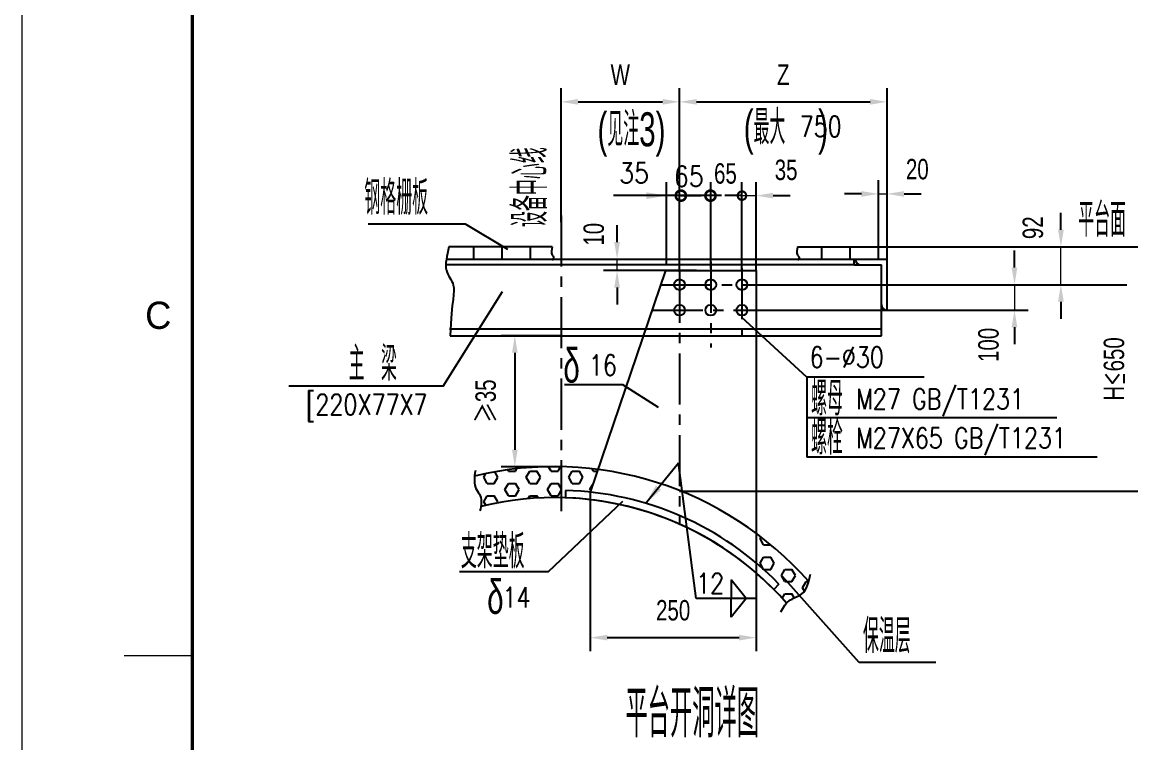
# Model space of a CAD drawing. Extents: x 148 to 221443, y -36682 to 6758.
# Drawn here: x 59693 to 62952, y -20627 to -18508 of the extents above; entities that cross this region are included whole.
import ezdxf
from ezdxf.enums import TextEntityAlignment as Align

# ---------------------------------------------------------------- set-up
doc = ezdxf.new("R2010")
doc.units = 0
doc.header["$LTSCALE"] = 10
doc.header["$MEASUREMENT"] = 0
doc.linetypes.add('CENTERX2', pattern=[4, 2.5, -0.5, 0.5, -0.5])
doc.linetypes.add('PHANTOM', pattern=[2.5, 1.25, -0.25, 0.25, -0.25, 0.25, -0.25])
for name, color, linetype in [('2', 4, 'Continuous'), ('3', 255, 'Continuous'), ('6', 4, 'PHANTOM'), ('9', 6, 'Continuous'), ('CENTER', 1, 'CENTERX2'), ('WHITE', 7, 'Continuous')]:
    doc.layers.add(name, color=color, linetype=linetype)
doc.layers.add('2（细实线）', color=3, linetype='Continuous', lineweight=20)
doc.layers.add('图框层', color=7, linetype='Continuous', lineweight=15)
doc.styles.add('HZ', font='ROMS.SHX', dxfattribs={"width": 0.75, "bigfont": 'GBCBIG.SHX'})
doc.styles.get("Standard").update_dxf_attribs({"font": 'wison_e.shx', "width": 0.75, "bigfont": 'wison_c.shx'})
doc.styles.add('XW', font='ROMANS.shx', dxfattribs={"width": 0.85})
doc.dimstyles.new('DIM1', dxfattribs={"dimscale": 20, "dimtxt": 3, "dimasz": 2.5, "dimexe": 2, "dimexo": 0, "dimgap": 1, "dimtad": 0, "dimdec": 0, "dimzin": 0, "dimdsep": 46, "dimtxsty": 'Standard', "dimcen": 2, "dimclrd": 3, "dimclre": 3, "dimclrt": 3, "dimadec": 0, "dimazin": 0, "dimtfac": 0.666667, "dimtdec": 0, "dimtofl": 0, "dimtmove": 2, "dimatfit": 1, "dimfxl": 2, "dimtvp": 1.333333, "dimtolj": 1, "dimtzin": 0, "dimarcsym": 0})
pattern_1 = [(0, (46184.93, -13296.942), (0, 36.08439), [20.83333, -41.66667]), (120, (46184.93, -13296.942), (-31.25, -18.042196), [20.83333, -41.66667]), (60, (46205.764, -13296.942), (-31.25, 18.042196), [20.83333, -41.66667])]

# ---------------------------------------------------------------- blocks, each defined once
blk = doc.blocks.new('*D1097')
at = {"layer": '2', "color": 3, "linetype": 'Continuous', "lineweight": -2}
for p, q in [((61441.7, -18576.2), (61441.7, -18526.2)), ((61401.7, -18626.2), (61481.7, -18626.2)), ((61675.4, -18659.6), (61401.7, -18659.6)), ((61441.7, -18709.6), (61441.7, -18759.6))]:
    blk.add_line(p, q, dxfattribs=at)
at = {"layer": '2', "color": 3}
for points in [[(61433.4, -18576.2), (61450, -18576.2), (61441.7, -18626.2)], [(61450, -18709.6), (61433.4, -18709.6), (61441.7, -18659.6)]]:
    blk.add_solid(points, dxfattribs=at)
at = {"layer": 'Defpoints', "color": 0}
for p in [(61401.7, -18626.2), (61441.7, -18626.2), (61675.4, -18659.6)]:
    blk.add_point(p, dxfattribs=at)
at = {"layer": '2', "color": 3, "insert": (61373.3, -18553.1), "char_height": 60, "attachment_point": 5, "rotation": 90}
blk.add_mtext('\\A1;10', dxfattribs=at)
blk = doc.blocks.new('*D1098')
at = {"layer": '2', "color": 3, "linetype": 'Continuous', "lineweight": -2}
for p, q in [((61717, -18654.1), (61717, -18399.5)), ((61808.7, -18654.1), (61808.7, -18399.5))]:
    blk.add_line(p, q, dxfattribs=at)
at = {"layer": 'Defpoints', "color": 0}
for p in [(61808.7, -18439.5), (61717, -18654.1), (61808.7, -18654.1)]:
    blk.add_point(p, dxfattribs=at)
at = {"layer": '2', "color": 3, "insert": (61760.2, -18374.7), "char_height": 60, "attachment_point": 5}
blk.add_mtext('\\A1;65', dxfattribs=at)
blk = doc.blocks.new('_None')
blk = doc.blocks.new('_DotSmall')
at = {"layer": 'WHITE', "color": 0, "const_width": 0.5}
blk.add_lwpolyline([(-0.0625, 0, 1), (0.0625, 0, 1)], format="xyb", close=True, dxfattribs=at)
blk = doc.blocks.new('*D1099')
at = {"layer": '2', "color": 3, "lineweight": -2}
for p, q in [((61808.7, -18659.6), (61808.7, -18399.5)), ((61850.4, -18659.6), (61850.4, -18399.5)), ((61808.7, -18439.5), (61758.7, -18439.5)), ((61900.4, -18439.5), (61950.4, -18439.5))]:
    blk.add_line(p, q, dxfattribs=at)
at = {"layer": '2', "color": 3}
blk.add_solid([(61900.4, -18431.2), (61900.4, -18447.9), (61850.4, -18439.5)], dxfattribs=at)
at = {"layer": 'Defpoints', "color": 0}
for p in [(61850.4, -18439.5), (61808.7, -18659.6), (61850.4, -18659.6)]:
    blk.add_point(p, dxfattribs=at)
at = {"layer": '2', "color": 3, "lineweight": -2, "xscale": 50, "yscale": 50, "zscale": 50}
blk.add_blockref('_DotSmall', (61808.7, -18439.5), dxfattribs=at)
at = {"layer": '2', "color": 3, "insert": (61938.6, -18364.1), "char_height": 60, "attachment_point": 5}
blk.add_mtext('\\A1;35', dxfattribs=at)
blk = doc.blocks.new('*D1100')
at = {"layer": '2', "color": 3, "linetype": 'Continuous', "lineweight": -2}
for p, q in [((61276.9, -18517.4), (61276.9, -18123.8)), ((61625.4, -18663.1), (61625.4, -18123.8)), ((61326.9, -18163.8), (61575.4, -18163.8))]:
    blk.add_line(p, q, dxfattribs=at)
at = {"layer": '2', "color": 3}
for points in [[(61326.9, -18155.4), (61326.9, -18172.1), (61276.9, -18163.8)], [(61575.4, -18172.1), (61575.4, -18155.4), (61625.4, -18163.8)]]:
    blk.add_solid(points, dxfattribs=at)
at = {"layer": 'Defpoints', "color": 0}
for p in [(61625.4, -18163.8), (61276.9, -18517.4), (61625.4, -18663.1)]:
    blk.add_point(p, dxfattribs=at)
at = {"layer": '2', "color": 3, "insert": (61451.1, -18083.8), "char_height": 60, "attachment_point": 5}
blk.add_mtext('\\A1;W', dxfattribs=at)
blk = doc.blocks.new('*D1101')
at = {"layer": '2', "color": 3, "linetype": 'Continuous', "lineweight": -2}
for p, q in [((61625.4, -18663.1), (61625.4, -18123.8)), ((62235.2, -18626.2), (62235.2, -18123.8)), ((61675.4, -18163.8), (62185.2, -18163.8))]:
    blk.add_line(p, q, dxfattribs=at)
at = {"layer": '2', "color": 3}
for points in [[(61675.4, -18155.4), (61675.4, -18172.1), (61625.4, -18163.8)], [(62185.2, -18172.1), (62185.2, -18155.4), (62235.2, -18163.8)]]:
    blk.add_solid(points, dxfattribs=at)
at = {"layer": 'Defpoints', "color": 0}
for p in [(62235.2, -18163.8), (62235.2, -18626.2), (61625.4, -18663.1)]:
    blk.add_point(p, dxfattribs=at)
at = {"layer": '2', "color": 3, "insert": (61930.3, -18083.8), "char_height": 60, "attachment_point": 5}
blk.add_mtext('\\A1;Z', dxfattribs=at)
blk = doc.blocks.new('*D1102')
at = {"layer": '2', "color": 3, "lineweight": -2}
for p, q in [((62746.4, -18539.6), (62746.4, -18489.6)), ((62210.2, -18589.6), (62786.4, -18589.6)), ((62746.4, -18701.2), (62786.4, -18701.2)), ((62746.4, -18751.2), (62746.4, -18801.2))]:
    blk.add_line(p, q, dxfattribs=at)
at = {"layer": '2', "color": 3}
for points in [[(62738.1, -18539.6), (62754.8, -18539.6), (62746.4, -18589.6)], [(62754.8, -18751.2), (62738.1, -18751.2), (62746.4, -18701.2)]]:
    blk.add_solid(points, dxfattribs=at)
at = {"layer": 'Defpoints', "color": 0}
for p in [(62210.2, -18589.6), (62746.4, -18701.2), (62746.4, -18701.2)]:
    blk.add_point(p, dxfattribs=at)
at = {"layer": '2', "color": 3, "insert": (62664.3, -18533.9), "char_height": 60, "attachment_point": 5, "rotation": 90}
blk.add_mtext('\\A1;92', dxfattribs=at)
blk = doc.blocks.new('*D1103')
at = {"layer": '2', "color": 3, "linetype": 'Continuous', "lineweight": -2}
for p, q in [((62210.2, -18589.6), (63022.6, -18589.6)), ((62982.6, -18639.6), (62982.6, -19258.2)), ((61625.4, -19308.2), (63022.6, -19308.2))]:
    blk.add_line(p, q, dxfattribs=at)
at = {"layer": '2', "color": 3}
for points in [[(62991, -18639.6), (62974.3, -18639.6), (62982.6, -18589.6)], [(62974.3, -19258.2), (62991, -19258.2), (62982.6, -19308.2)]]:
    blk.add_solid(points, dxfattribs=at)
at = {"layer": 'Defpoints', "color": 0}
for p in [(62210.2, -18589.6), (61625.4, -19308.2), (62982.6, -19308.2)]:
    blk.add_point(p, dxfattribs=at)
at = {"layer": '2', "color": 3, "insert": (62902.6, -18948.9), "char_height": 60, "attachment_point": 5, "rotation": 90}
blk.add_mtext('\\A1;H{\\fRomanS|b0|i0|c134|p2;≤}650', dxfattribs=at)
blk = doc.blocks.new('*D1126')
at = {"layer": '2', "color": 3, "linetype": 'Continuous', "lineweight": -2}
for p, q in [((61362.6, -19311.2), (61362.6, -19778.7)), ((61850.4, -19518.9), (61850.4, -19778.7)), ((61412.6, -19738.7), (61800.4, -19738.7))]:
    blk.add_line(p, q, dxfattribs=at)
at = {"layer": '2', "color": 3}
for points in [[(61412.6, -19730.4), (61412.6, -19747.1), (61362.6, -19738.7)], [(61800.4, -19747.1), (61800.4, -19730.4), (61850.4, -19738.7)]]:
    blk.add_solid(points, dxfattribs=at)
at = {"layer": 'Defpoints', "color": 0}
for p in [(61362.6, -19311.2), (61850.4, -19518.9), (61850.4, -19738.7)]:
    blk.add_point(p, dxfattribs=at)
at = {"layer": '2', "color": 3, "insert": (61606.5, -19658.7), "char_height": 60, "attachment_point": 5}
blk.add_mtext('\\A1;250', dxfattribs=at)
blk = doc.blocks.new('*D1129')
at = {"layer": '2', "color": 3, "linetype": 'Continuous', "lineweight": -2}
for p, q in [((61276.9, -18851.2), (61101.1, -18851.2)), ((61141.1, -18901.2), (61141.1, -19186.3)), ((61276.9, -19236.3), (61101.1, -19236.3))]:
    blk.add_line(p, q, dxfattribs=at)
at = {"layer": '2', "color": 3}
for points in [[(61149.5, -18901.2), (61132.8, -18901.2), (61141.1, -18851.2)], [(61132.8, -19186.3), (61149.5, -19186.3), (61141.1, -19236.3)]]:
    blk.add_solid(points, dxfattribs=at)
at = {"layer": 'Defpoints', "color": 0}
for p in [(61276.9, -18851.2), (61141.1, -19236.3), (61276.9, -19236.3)]:
    blk.add_point(p, dxfattribs=at)
at = {"layer": '2', "color": 3, "insert": (61056.2, -19043.8), "char_height": 60, "attachment_point": 5, "rotation": 90}
blk.add_mtext('\\A1;{\\fSimSun|b0|i0|c134|p54;≥}35', dxfattribs=at)
blk = doc.blocks.new('*D1131')
at = {"layer": '2', "color": 3, "linetype": 'Continuous', "lineweight": -2}
for p, q in [((62610, -18651.2), (62610, -18601.2)), ((61850.4, -18701.2), (62650, -18701.2)), ((61850.4, -18776.2), (62650, -18776.2)), ((62610, -18826.2), (62610, -18876.2))]:
    blk.add_line(p, q, dxfattribs=at)
at = {"layer": '2', "color": 3}
for points in [[(62601.6, -18651.2), (62618.3, -18651.2), (62610, -18701.2)], [(62618.3, -18826.2), (62601.6, -18826.2), (62610, -18776.2)]]:
    blk.add_solid(points, dxfattribs=at)
at = {"layer": 'Defpoints', "color": 0}
for p in [(61850.4, -18701.2), (61850.4, -18776.2), (62610, -18776.2)]:
    blk.add_point(p, dxfattribs=at)
at = {"layer": '2', "color": 3, "insert": (62533.8, -18878.2), "char_height": 60, "attachment_point": 5, "rotation": 90}
blk.add_mtext('\\A1;100', dxfattribs=at)
blk = doc.blocks.new('*D1138')
at = {"layer": '2', "color": 3, "linetype": 'Continuous', "lineweight": -2}
for p, q in [((62210.2, -18589.6), (62210.2, -18394.4)), ((62235.2, -18626.2), (62235.2, -18394.4)), ((62160.2, -18434.4), (62110.2, -18434.4)), ((62285.2, -18434.4), (62335.2, -18434.4))]:
    blk.add_line(p, q, dxfattribs=at)
at = {"layer": '2', "color": 3}
for points in [[(62160.2, -18442.8), (62160.2, -18426.1), (62210.2, -18434.4)], [(62285.2, -18426.1), (62285.2, -18442.8), (62235.2, -18434.4)]]:
    blk.add_solid(points, dxfattribs=at)
at = {"layer": 'Defpoints', "color": 0}
for p in [(62235.2, -18434.4), (62210.2, -18589.6), (62235.2, -18626.2)]:
    blk.add_point(p, dxfattribs=at)
at = {"layer": '2', "color": 3, "insert": (62324.3, -18362.1), "char_height": 60, "attachment_point": 5}
blk.add_mtext('\\A1;20', dxfattribs=at)
blk = doc.blocks.new('a2')
blk.add_line((15326.09, 9816.74), (15336.09, 9816.74))
at = {"layer": '图框层', "ltscale": 10}
blk.add_lwpolyline([(15311.09, 10126.74), (15905.09, 10126.74), (15905.09, 9706.74), (15311.09, 9706.74)], close=True, dxfattribs=at)
at = {"layer": '图框层', "ltscale": 10, "const_width": 0.5}
blk.add_lwpolyline([(15336.09, 10116.74), (15895.09, 10116.74), (15895.09, 9716.74), (15336.09, 9716.74)], close=True, dxfattribs=at)
at = {"style": 'HZ'}
blk.add_text('C', height=4, dxfattribs=at).set_placement((15331.09, 9866.74), align=Align.MIDDLE)

msp = doc.modelspace()

# ---------------------------------------------------------------- hatches: boundary and pattern name
at = {"layer": '6', "ltscale": 6}
h = msp.add_hatch(dxfattribs=at)
h.set_pattern_fill('HEX', color=256, scale=166.666667, style=0)
h.set_pattern_definition(pattern_1)
edge = h.paths.add_edge_path()
edge.add_line((61276.8707, -19906.0846), (61276.8707, -19815.1831))
edge.add_arc((61256.8707, -20812.3095), 997.327, 88.8509361, 103.5837498)
edge.add_spline(control_points=[(61022.6321, -19842.8801), (61021.1432, -19857.0502), (61022.5942, -19877.5858), (61043.9911, -19903.2204), (61042.9947, -19921.0125), (61041.0997, -19931.9195)], knot_values=[19.555790087, 19.555790087, 19.555790087, 19.555790087, 44.393820247, 57.303182116, 76.18035137, 76.18035137, 76.18035137, 76.18035137], degree=3, periodic=0)
edge.add_arc((61256.8707, -20812.3095), 906.4456, 88.7357117, 103.7709356, ccw=False)
h = msp.add_hatch(dxfattribs=at)
h.set_pattern_fill('HEX', color=256, scale=166.666667, style=0)
h.set_pattern_definition(pattern_1)
h.paths.add_polyline_path([(61362.6313, -19890.0662), (61385.2867, -19823.2846, 0.027272672), (61276.8707, -19815.1831), (61276.8707, -19906.0846, -0.003608223), (61289.9476, -19906.4676), (61290.4503, -19885.3647, -0.020011476)])
h = msp.add_hatch(dxfattribs=at)
h.set_pattern_fill('HEX', color=256, scale=166.666667, style=0)
h.set_pattern_definition(pattern_1)
edge = h.paths.add_edge_path()
edge.add_line((61850.3541, -20010.7869), (61850.3541, -20097.7867))
edge.add_arc((61267.829, -20789.1003), 904.0187, 44.0987972, 49.8813378, ccw=False)
edge.add_line((61917.0419, -20159.9957), (61902.649, -20176.2167))
edge.add_arc((61256.8707, -20812.3095), 906.4456, 41.0958999, 44.5670996, ccw=False)
edge.add_spline(control_points=[(61939.9776, -20216.4835), (61943.5279, -20212.711), (61956.7327, -20201.47), (61990.7157, -20192.2235), (62001.2736, -20167.6934), (62005.2346, -20153.058)], knot_values=[32.031214709, 32.031214709, 32.031214709, 32.031214709, 41.576270709, 64.022572381, 89.598805579, 89.598805579, 89.598805579, 89.598805579], degree=3, periodic=0)
edge.add_arc((61256.8707, -20812.3095), 997.327, 41.3775949, 53.4820925)

# ---------------------------------------------------------------- linework, layer by layer
at = {"color": 3, "lineweight": 0}
for p, q in [((61808.6874, -19018.4109), (61850.3541, -19018.4109)), ((62210.2053, -19013.3246), (62235.2053, -19013.3246)), ((62746.4251, -19280.121), (62746.4251, -19168.4543)), ((61441.6875, -19238.4543), (61441.6875, -19205.121)), ((62609.9832, -19280.121), (62609.9832, -19355.121))]:
    msp.add_line(p, q, dxfattribs=at)
for p, q in [((61251.1855, -19168.4543), (60946.7804, -19168.4543)), ((61019.3045, -19168.4543), (61019.3045, -19205.121)), ((61102.6379, -19168.4543), (61102.6379, -19205.121)), ((61185.9712, -19168.4543), (61185.9712, -19205.121)), ((61972.5349, -19168.4543), (62210.2053, -19168.4543)), ((62043.5387, -19205.121), (62043.5387, -19168.4543)), ((62126.872, -19205.121), (62126.872, -19168.4543)), ((62210.2053, -19205.121), (62210.2053, -19168.4543)), ((60941.1493, -19205.121), (62235.2053, -19205.121)), ((62138.5387, -19221.7876), (62138.5387, -19205.121)), ((62138.5387, -19221.7876), (62218.5387, -19221.7876)), ((62218.5387, -19430.121), (62218.5387, -19221.7876)), ((62235.2053, -19355.121), (62235.2053, -19205.121)), ((61583.6874, -19238.4543), (61362.6313, -19890.0662)), ((61583.6874, -19238.4543), (61850.3541, -19238.4543)), ((61850.3541, -19238.4543), (61850.3541, -20097.7867)), ((60950.8077, -19430.121), (61518.6654, -19430.121)), ((61850.3541, -19430.121), (62218.5387, -19430.121)), ((61290.4503, -19885.3647), (61289.9476, -19906.4676)), ((61917.0419, -20159.9957), (61902.649, -20176.2167))]:
    msp.add_line(p, q)
for centre in [(61625.3541, -19280.121), (61717.0207, -19280.121), (61808.6874, -19280.121), (61625.3541, -19355.121), (61717.0207, -19355.121), (61808.6874, -19355.121)]:
    msp.add_circle(centre, 15.8333)
for centre, radius, start, end in [((62158.5387, -19205.121), 16.6667, 180, 270), ((62235.2053, -19338.4543), 16.6667, 180, 270), ((61256.2964, -20813.614), 907.7703, 44.6003193, 87.8755518), ((61267.829, -20789.1003), 904.0187, 44.0987972, 88.5661404)]:
    msp.add_arc(centre, radius, start, end)
at = {"layer": '2', "color": 3, "linetype": 'Continuous'}
for p, q in [((61587.4374, -19218.4543), (61587.4374, -18978.4109)), ((61748.6874, -19018.4109), (61431.5806, -19018.4109)), ((61527.4374, -19018.4109), (61467.4374, -19018.4109)), ((61629.1041, -19018.4109), (61689.1041, -19018.4109)), ((60709.4657, -19100.8408), (60995.0749, -19100.8408)), ((60995.0749, -19100.8408), (61119.0894, -19175.94)), ((62649.9832, -19280.121), (62940.5186, -19280.121)), ((60930.4749, -19578.5849), (61105.0179, -19300.5429)), ((61999.8628, -19552.2388), (61808.6874, -19376.6026)), ((62344.6606, -19552.2388), (61999.8628, -19552.2388)), ((61999.8628, -19552.2388), (61999.8628, -19787.0761)), ((60930.4749, -19578.5849), (60476.2164, -19578.5849)), ((62734.2358, -19671.4968), (62000.3853, -19671.4968)), ((61525.4018, -19923.2627), (61622.551, -19804.2436)), ((61674.066, -20202.5118), (61622.551, -19804.2436)), ((62853.4932, -19787.0761), (61999.8628, -19787.0761)), ((62153.079, -20390.5594), (61928.0526, -20137.9418)), ((61851.6391, -20202.5118), (61674.066, -20202.5118)), ((62378.6564, -20390.5594), (62153.079, -20390.5594))]:
    msp.add_line(p, q, dxfattribs=at)
at = {"layer": '2', "color": 7, "linetype": 'Continuous'}
for p, q in [((61777.2571, -20147.8973), (61777.2571, -20202.5118)), ((61820.9919, -20202.5118), (61777.2571, -20147.8973)), ((61777.2571, -20257.1262), (61777.2571, -20202.5118)), ((61820.9919, -20202.5118), (61777.2571, -20257.1262))]:
    msp.add_line(p, q, dxfattribs=at)
at = {"layer": '2', "color": 3, "linetype": 'Continuous'}
for points in [[(61287.2213, -19573.3035), (61457.1415, -19573.3035), (61562.5713, -19640.6358)], [(60978.133, -20123.0254), (61240.0858, -20123.0254), (61458.4969, -19916.4091)]]:
    msp.add_lwpolyline(points, dxfattribs=at)
for radius, start, end in [(997.327, 41.3775949, 103.5837498), (906.4456, 41.0958999, 103.7709356)]:
    msp.add_arc((61256.8707, -20812.3095), radius, start, end, dxfattribs=at)
for points in [[(61527.4374, -19008.4109), (61527.4374, -19028.4109), (61587.4374, -19018.4109)], [(61571.0892, -19883.1046), (61555.5953, -19870.4578), (61525.4018, -19923.2627)]]:
    msp.add_solid(points, dxfattribs=at)
at = {"layer": '3', "ltscale": 6}
for p, q in [((62138.5387, -19221.7876), (60938.4071, -19221.7876)), ((62218.5387, -19411.0679), (60948.7871, -19411.0679)), ((61518.6654, -19430.121), (61850.3541, -19430.121))]:
    msp.add_line(p, q, dxfattribs=at)
at = {"layer": '9'}
for points, knots in [([(60946.7804, -19168.4543), (60943.3634, -19196.2796), (60927.5435, -19234.0786), (60973.8056, -19286.9681), (60955.058, -19324.199), (60950.8077, -19430.121)], [0, 0, 0, 0, 39.248188141, 67.529390157, 109.117499153, 109.117499153, 109.117499153, 109.117499153]), ([(61025.276, -19826.1961), (61021.2342, -19846.3772), (61018.965, -19873.2379), (61046.8214, -19906.6112), (61041.8028, -19929.5862), (61038.4337, -19945.0098)], [9.951640217, 9.951640217, 9.951640217, 9.951640217, 44.393820247, 57.303182116, 83.670348965, 83.670348965, 83.670348965, 83.670348965]), ([(61922.9317, -20242.1234), (61930.1968, -20227.6908), (61945.8515, -20204.4307), (61998.1302, -20190.2061), (62005.5794, -20153.7113), (62010.2686, -20130.738)], [13.598303043, 13.598303043, 13.598303043, 13.598303043, 41.576270709, 64.022572381, 102.159160562, 102.159160562, 102.159160562, 102.159160562])]:
    msp.add_open_spline(points, degree=3, knots=knots, dxfattribs=at)
for points in [[(61251.1855, -19168.4543), (61251.1544, -19193.1723), (61255.2, -19199.2363), (61250.6487, -19209.3431)], [(61972.5349, -19168.4543), (61972.5038, -19193.1723), (61976.5493, -19199.2363), (61971.9981, -19209.3431)]]:
    msp.add_spline(points, degree=3, dxfattribs=at)
at = {"layer": 'CENTER', "ltscale": 6}
for p, q in [((61276.8707, -19076.3327), (61276.8707, -19950.6804)), ((61717.0207, -19212.9652), (61717.0207, -19464.8508)), ((61625.3541, -19242.0315), (61625.3541, -19984.1406)), ((61808.6874, -19231.5472), (61808.6874, -19430.121)), ((61569.5522, -19280.121), (61850.3541, -19280.121)), ((61544.1088, -19355.121), (61850.3541, -19355.121))]:
    msp.add_line(p, q, dxfattribs=at)

# ---------------------------------------------------------------- block references
at = {"layer": '2', "color": 3, "linetype": 'Continuous', "xscale": 60, "yscale": 60, "zscale": 60, "rotation": 180}
for p in [(61629.1041, -19018.4109), (61716.2384, -19018.4109)]:
    msp.add_blockref('_DotSmall', p, dxfattribs=at)
at = {"layer": '2（细实线）', "xscale": 20, "yscale": 20, "zscale": 20}
msp.add_blockref('a2', (-246528.9475, -216704.8402), dxfattribs=at)

# ---------------------------------------------------------------- texts
at = {"layer": '2', "color": 3, "linetype": 'Continuous'}
for s, height, style, width, p in [('(见注3)', 100, 'HZ', 0.65, (61384.1054, -18873.4459)), ('(最大    )', 100, 'HZ', 0.65, (61813.987, -18867.4585)), ('750', 60, 'XW', 0.8, (61978.2607, -18845.2483)), ('钢格栅板', 100, 'HZ', 0.65, (60698.8055, -19074.4327)), ('平台面', 100, 'HZ', 0.65, (62797.2794, -19139.3477)), ('主  梁', 100, 'HZ', 0.65, (60652.4538, -19562.5775)), ('δ', 100, 'HZ', 0.65, (61283.6807, -19567.9499)), ('6-%%c30', 60, 'XW', 0.8, (62007.7809, -19523.2769)), ('螺母', 100, 'HZ', 0.65, (62011.9184, -19664.6337)), ('M27 GB/T1231', 60, 'XW', 0.8, (62144.1292, -19646.3982)), ('[220X77X7', 60, 'XW', 0.8, (60526.1967, -19662.3541)), ('螺栓', 100, 'HZ', 0.65, (62011.9184, -19779.4599)), ('M27X65 GB/T1231', 60, 'XW', 0.8, (62144.1591, -19760.7817)), ('支架垫板', 100, 'HZ', 0.65, (60982.5022, -20114.2175)), ('δ', 100, 'HZ', 0.65, (61059.7107, -20247.7833)), ('14', 60, 'XW', 0.8, (61104.9575, -20229.4257)), ('保温层', 100, 'HZ', 0.65, (62164.4329, -20362.8878))]:
    msp.add_text(s, height=height, dxfattribs=dict(at, style=style, width=width)).set_placement(p)
at = {"layer": '2', "color": 3, "linetype": 'Continuous', "style": 'HZ', "width": 0.65}
msp.add_text('设备中心线', height=100, rotation=90, dxfattribs=at).set_placement((61235.4328, -19110.3795))
at = {"layer": '2', "color": 3, "style": 'XW', "width": 0.8}
msp.add_text('16', height=60, dxfattribs=at).set_placement((61358.7419, -19546.6108))
at = {"layer": '2', "color": 3, "linetype": 'Continuous', "style": 'XW', "width": 0.8}
msp.add_text('12', height=60, dxfattribs=at).set_placement((61756.4685, -20158.0892), align=Align.MIDDLE_RIGHT)
at = {"layer": '2', "linetype": 'Continuous', "style": 'HZ', "width": 0.65}
msp.add_text('平台开洞详图', height=140, dxfattribs=at).set_placement((61662.5431, -20533.3402), align=Align.MIDDLE)
at = {"layer": '2', "color": 3, "linetype": 'Continuous', "char_height": 60, "attachment_point": 5, "style": 'XW'}
for s, insert in [('\\A1;35', (61491.5255, -18952.0169)), ('65', (61652.4974, -18961.5921))]:
    msp.add_mtext(s, dxfattribs=dict(at, insert=insert))

# ---------------------------------------------------------------- dimensions: what is measured, and where the dimension line sits
at = {"layer": '2', "color": 3, "linetype": 'Continuous'}
for base, p1, p2, text, picture, middle in [((61625.3541, -18742.6631), (61276.8707, -19096.3327), (61625.3541, -19242.0315), 'W', '*D1100', (61451.1124, -18662.6631)), ((62235.2053, -18742.6631), (61625.3541, -19242.0315), (62235.2053, -19205.121), 'Z', '*D1101', (61930.2797, -18662.6631)), ((61850.3541, -20317.634), (61362.6313, -19890.0662), (61850.3541, -20097.7867), '250', '*D1126', (61606.4927, -20237.634))]:
    dim = msp.add_linear_dim(base=base, p1=p1, p2=p2, text=text, dimstyle='DIM1', dxfattribs=at)
    dim.commit()
    dim.dimension.update_dxf_attribs({"geometry": picture, "text_midpoint": middle, "insert": (0, -578.8895)})
dim = msp.add_linear_dim(base=(62235.2053, -19013.3246), p1=(62210.2053, -19168.4543), p2=(62235.2053, -19205.121), text='20', dimstyle='DIM1', dxfattribs=at)
dim.commit()
dim.dimension.update_dxf_attribs({"geometry": '*D1138', "text_midpoint": (62324.2733, -18941.0195), "dimtype": 160, "insert": (0, -578.8895)})
dim = msp.add_linear_dim(base=(61808.6874, -19018.4109), p1=(61717.0207, -19232.9652), p2=(61808.6874, -19232.9652), text='65', dimstyle='DIM1', override={"dimblk1": 'NONE', "dimblk2": 'NONE', "dimsah": 1, "dimsd1": 1, "dimsd2": 1}, dxfattribs=at)
dim.commit()
dim.dimension.update_dxf_attribs({"geometry": '*D1098', "text_midpoint": (61760.2175, -18953.561), "dimtype": 160, "insert": (0, -578.8895)})
at = {"layer": '2'}
dim = msp.add_linear_dim(base=(61850.3541, -19018.4109), p1=(61808.6874, -19238.4543), p2=(61850.3541, -19238.4543), text='35', dimstyle='DIM1', override={"dimblk1": 'DOTSMALL', "dimsah": 1}, dxfattribs=at)
dim.commit()
dim.dimension.update_dxf_attribs({"geometry": '*D1099', "text_midpoint": (61938.5547, -18942.9911), "dimtype": 160, "insert": (0, -578.8895)})
at = {"layer": '2', "color": 3, "linetype": 'Continuous'}
for base, p1, p2, text, picture, middle in [((61441.6875, -19205.121), (61675.3541, -19238.4543), (61401.6875, -19205.121), '10', '*D1097', (61373.2566, -19131.9513)), ((62609.9832, -19355.121), (61850.3541, -19280.121), (61850.3541, -19355.121), '100', '*D1131', (62533.808, -19457.0533))]:
    dim = msp.add_linear_dim(base=base, p1=p1, p2=p2, angle=90, text=text, dimstyle='DIM1', dxfattribs=at)
    dim.commit()
    dim.dimension.update_dxf_attribs({"geometry": picture, "text_midpoint": middle, "dimtype": 160, "insert": (0, -578.8895)})
at = {"layer": '2'}
dim = msp.add_linear_dim(base=(62746.4251, -19280.121), p1=(62210.2053, -19168.4543), p2=(62746.4251, -19280.121), angle=90, text='92', dimstyle='DIM1', dxfattribs=at)
dim.commit()
dim.dimension.update_dxf_attribs({"geometry": '*D1102', "text_midpoint": (62664.2529, -19112.8142), "dimtype": 160, "insert": (0, -578.8895)})
at = {"layer": '2', "color": 3, "linetype": 'Continuous'}
for base, p1, p2, text, picture, middle in [((62982.6226, -19887.0677), (62210.2053, -19168.4543), (61625.3541, -19887.0677), 'H{\\fRomanS|b0|i0|c134|p2;≤}650', '*D1103', (62902.6226, -19527.761)), ((61141.124, -19815.1831), (61276.8707, -19430.121), (61276.8707, -19815.1831), '{\\fSimSun|b0|i0|c134|p54;≥}35', '*D1129', (61056.2078, -19622.652))]:
    dim = msp.add_linear_dim(base=base, p1=p1, p2=p2, angle=90, text=text, dimstyle='DIM1', dxfattribs=at)
    dim.commit()
    dim.dimension.update_dxf_attribs({"geometry": picture, "text_midpoint": middle, "insert": (0, -578.8895)})

doc.saveas('drawing.dxf')
